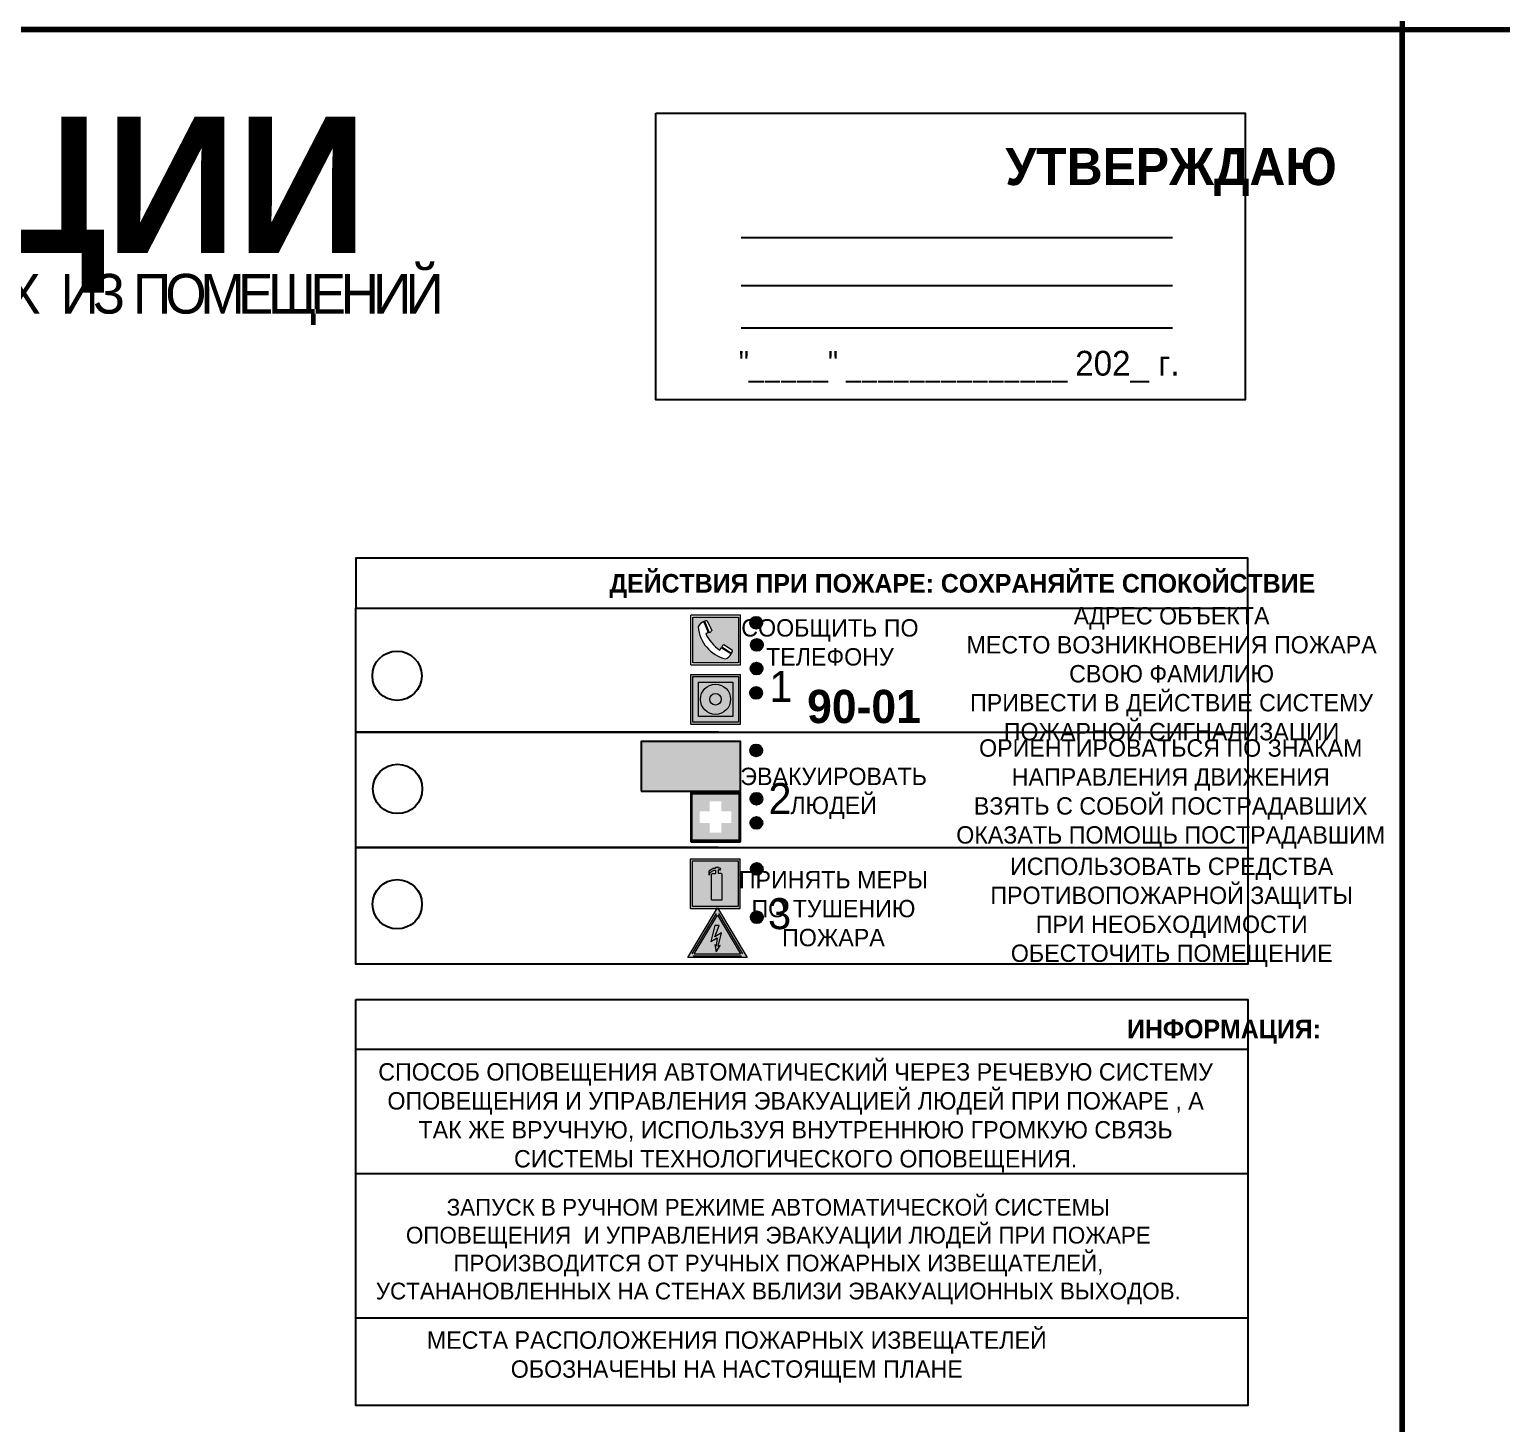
# Model space of a CAD drawing. Header units: millimetres. Extents: x 13810 to 67229, y 12374 to 21950.
# Drawn here: x 31068.1 to 31305.3, y 19652.4 to 19877 of the extents above; entities that cross this region are included whole.
import ezdxf

# ---------------------------------------------------------------- set-up
doc = ezdxf.new("R2010")
doc.units = ezdxf.units.MM
doc.styles.add('обычный', font='arial.ttf')

# ---------------------------------------------------------------- blocks, each defined once
blk = doc.blocks.new('A$C3E6D3DDE')
at = {"lineweight": 5}
h = blk.add_hatch(color=40, dxfattribs=at)
h.paths.add_polyline_path([(24.1, 1.45), (16.46, -11.35), (31.74, -11.35)])
h.paths.add_polyline_path([(24.09, -0.46), (30.03, -10.41), (18.14, -10.41)], flags=16)
h.paths.add_polyline_path([(24.54, -3.08), (23.41, -6.02), (25.13, -5.01), (24.33, -8.5), (24.82, -8.27), (23.79, -9.86), (23.4, -8.04), (23.8, -8.43), (24.04, -6.29), (22.39, -7.25), (23.44, -3.08)], flags=0)
h = blk.add_hatch(color=256, dxfattribs=at)
h.paths.add_polyline_path([(24.37, 0.03, 0.567511), (23.82, 0.03), (17.59, -10.4, 0.582454), (17.86, -10.88), (30.32, -10.88, 0.582149), (30.6, -10.4)])
h.paths.add_polyline_path([(24.09, -0.46), (18.14, -10.41), (30.03, -10.41)], flags=16)
h.paths.add_polyline_path([(24.54, -3.08), (23.41, -6.02), (25.13, -5.01), (24.33, -8.5), (24.82, -8.27), (23.79, -9.86), (23.4, -8.04), (23.8, -8.43), (24.04, -6.29), (22.39, -7.25), (23.44, -3.08)], flags=0)
h = blk.add_hatch(color=40, dxfattribs=at)
h.paths.add_polyline_path([(24.09, -0.46), (18.14, -10.41), (30.03, -10.41)])
h.paths.add_polyline_path([(24.82, -8.27), (23.79, -9.86), (23.4, -8.04), (23.8, -8.43), (24.04, -6.29), (22.39, -7.25), (23.44, -3.08), (24.54, -3.08), (23.41, -6.02), (25.13, -5.01), (24.33, -8.5)], flags=16)
at = {"color": 40, "lineweight": 5}
for p, q in [((16.46, -11.35), (24.1, 1.45)), ((24.1, 1.45), (31.74, -11.35))]:
    blk.add_line(p, q, dxfattribs=at)
at = {"lineweight": 5}
for p, q in [((17.59, -10.4), (23.82, 0.03)), ((24.37, 0.03), (30.6, -10.4)), ((18.14, -10.41), (24.09, -0.46)), ((23.44, -3.08), (22.39, -7.25)), ((23.41, -6.02), (24.54, -3.08)), ((24.54, -3.08), (23.44, -3.08)), ((24.09, -0.46), (30.03, -10.41)), ((22.39, -7.25), (24.04, -6.29)), ((25.13, -5.01), (23.41, -6.02)), ((24.04, -6.29), (23.8, -8.43)), ((24.33, -8.5), (25.13, -5.01)), ((17.86, -10.88), (30.32, -10.88)), ((18.14, -10.41), (30.03, -10.41)), ((23.8, -8.43), (23.4, -8.04)), ((23.4, -8.04), (23.79, -9.86)), ((23.79, -9.86), (24.82, -8.27)), ((24.82, -8.27), (24.33, -8.5))]:
    blk.add_line(p, q, dxfattribs=at)
at = {"color": 50, "lineweight": 5}
blk.add_line((31.74, -11.35), (16.46, -11.35), dxfattribs=at)
blk = doc.blocks.new('A$C456E1F9C')
at = {"lineweight": 5}
h = blk.add_hatch(color=242, dxfattribs=at)
h.paths.add_polyline_path([(0.51, -1.47), (0.51, -13.26), (12.29, -13.26), (12.29, -1.47)])
h.paths.add_polyline_path([(5.42, -4.95, -0.254479), (4.78, -5.4), (3.52, -2.53, -0.209735), (4.23, -2.4)], flags=16)
h.paths.add_polyline_path([(8.53, -8.6), (10.87, -10.17), (10.54, -10.76), (8.03, -9.13, -0.192251)], flags=16)
h.paths.add_polyline_path([(4.61, -5.49, 0.005518), (3.87, -5.72, 0.128647), (7.49, -10.01, 0.00809), (7.83, -9.33), (10.47, -10.97, -0.16736), (8.99, -12.25, -0.327862), (1.95, -3.95, -0.166952), (3.36, -2.62)], flags=16)
at = {"color": 242, "lineweight": 5}
for p, q in [((0, -13.77), (0, -0.97)), ((12.8, -0.97), (0, -0.97)), ((4.61, -5.49), (3.36, -2.62)), ((3.52, -2.53), (4.78, -5.4)), ((4.23, -2.4), (5.42, -4.95)), ((12.8, -13.77), (12.8, -0.97)), ((7.83, -9.33), (10.47, -10.97)), ((8.03, -9.13), (10.54, -10.76)), ((10.81, -10.12), (8.53, -8.6)), ((10.54, -10.76), (10.8, -10.3)), ((10.8, -10.3), (10.81, -10.12)), ((0, -13.77), (12.8, -13.77))]:
    blk.add_line(p, q, dxfattribs=at)
blk.add_lwpolyline([(0.51, -1.47), (12.29, -1.47), (12.29, -13.26), (0.51, -13.26)], close=True, dxfattribs=at)
for centre, radius, start, end in [((4.59, -5.34), 2.99, 114.2845, 152.1974), ((4.02, -3.27), 0.891, 76.3284, 123.7092), ((11.12, -3.31), 9.19, 183.9915, 256.6009), ((14.98, -39.1), 35.17, 107.1487, 108.4135), ((13.86, -0.94), 11.08, 205.5536, 234.8762), ((4.68, -4.59), 0.824, 276.9621, 334.0723), ((-13.31, 0.8), 23.44, 332.5487, 334.4027), ((8.94, -9.5), 0.989, 114.4092, 157.9388), ((7.87, -9.46), 3, 291.9291, 329.9329)]:
    blk.add_arc(centre, radius, start, end, dxfattribs=at)
blk = doc.blocks.new('A$C54414219')
at = {"true_color": 0xffffff}
h = blk.add_hatch(color=7, dxfattribs=at)
h.paths.add_polyline_path([(2.39, -9.45), (2.39, -18.3), (11.23, -18.3), (11.23, -9.45)], flags=0)
h.paths.add_polyline_path([(10.71, -13.87, -1), (2.92, -13.87, -1)], flags=0)
h.paths.add_polyline_path([(8.3, -13.87, -1), (5.33, -13.87, -1)], flags=0)
h.paths.add_polyline_path([(0.41, -7.47), (0.41, -20.27), (13.21, -20.27), (13.21, -7.47)])
h.paths.add_polyline_path([(0.92, -19.77), (12.71, -19.77), (12.71, -7.98), (0.92, -7.98)], flags=16)
h.paths.add_polyline_path([(11.23, -9.45), (11.23, -18.3), (2.39, -18.3), (2.39, -9.45)], flags=0)
at = {"lineweight": 5}
h = blk.add_hatch(color=242, dxfattribs=at)
h.paths.add_polyline_path([(12.71, -7.98), (0.92, -7.98), (0.92, -19.77), (12.71, -19.77)])
h.paths.add_polyline_path([(11.23, -18.3), (2.39, -18.3), (2.39, -9.45), (11.23, -9.45)], flags=16)
h.paths.add_polyline_path([(10.71, -13.87, -1), (2.92, -13.87, -1)], flags=0)
h.paths.add_polyline_path([(8.3, -13.87, -1), (5.33, -13.87, -1)], flags=0)
at = {"true_color": 0xffffff}
h = blk.add_hatch(color=7, dxfattribs=at)
h.paths.add_polyline_path([(2.39, -9.45), (2.39, -18.3), (11.23, -18.3), (11.23, -9.45)])
h.paths.add_polyline_path([(10.71, -13.87, -1), (2.92, -13.87, -1)], flags=16)
h.paths.add_polyline_path([(8.3, -13.87, -1), (5.33, -13.87, -1)], flags=0)
at = {"lineweight": 5}
h = blk.add_hatch(color=242, dxfattribs=at)
h.paths.add_polyline_path([(2.92, -13.87, 1), (10.71, -13.87, 1)])
h.paths.add_polyline_path([(8.3, -13.87, -1), (5.33, -13.87, -1)], flags=16)
at = {"color": 242, "lineweight": 5}
for p, q in [((0.41, -20.27), (0.41, -7.47)), ((0.41, -7.47), (13.21, -7.47)), ((0.41, -7.47), (13.21, -7.47)), ((13.21, -20.27), (13.21, -7.47)), ((0.41, -20.27), (13.21, -20.27))]:
    blk.add_line(p, q, dxfattribs=at)
for points in [[(0.92, -7.98), (12.71, -7.98), (12.71, -19.77), (0.92, -19.77)], [(2.39, -9.45), (11.23, -9.45), (11.23, -18.3), (2.39, -18.3)]]:
    blk.add_lwpolyline(points, close=True, dxfattribs=at)
for radius in [3.89, 1.49]:
    blk.add_circle((6.81, -13.87), radius, dxfattribs=at)
blk = doc.blocks.new('A$C32E8229D')
at = {"true_color": 0xffffff}
blk.add_hatch(color=7, dxfattribs=at).paths.add_polyline_path([(0, 0), (0, -8), (16, -8), (16, 0)])
h = blk.add_hatch(color=126)
h.paths.add_polyline_path([(0.2, -0.2), (15.8, -0.2), (15.8, -7.8), (0.2, -7.8)])
h.paths.add_polyline_path([(13.49, -2.05), (12.08, -2.05), (11.37, -2.63, 0.162397), (11.29, -2.84), (11.29, -3.63), (10.35, -3.63), (10.35, -4.05), (11.68, -4.05), (11.68, -3.48), (12.26, -4.28), (11.29, -5.1), (11.29, -6.78), (11.85, -6.78), (11.85, -5.44), (12.8, -4.64), (12.8, -5.94), (14.46, -5.94), (14.46, -5.39), (13.45, -5.39), (13.45, -3.97), (12.46, -2.59), (13.15, -2.59), (13.69, -3.34), (14.18, -3)], flags=16)
h.paths.add_polyline_path([(10.74, -1.82, 1), (11.8, -1.82, 1)], flags=16)
h.paths.add_polyline_path([(9.39, -3.59), (5.99, -3.59), (6.56, -3.03), (5.91, -3.03), (5.1, -3.83), (5.91, -4.64), (6.56, -4.64), (5.99, -4.09), (9.39, -4.09)], flags=16)
h.paths.add_polyline_path([(4.29, -1.08), (1.72, -1.08), (1.72, -6.6), (4.29, -6.6)], flags=16)
at = {"color": 126}
blk.add_lwpolyline([(16, -8), (0, -8), (0, 0), (16, 0)], close=True, dxfattribs=at)
blk = doc.blocks.new('A$C18900ED3')
h = blk.add_hatch(color=126)
h.paths.add_polyline_path([(-0.18, -0.18), (-7.02, -0.18), (-7.02, -7.02), (-0.18, -7.02)])
h.paths.add_polyline_path([(-5.89, -4.46), (-5.89, -2.77), (-4.46, -2.77), (-4.46, -1.31), (-2.77, -1.31), (-2.77, -2.77), (-1.33, -2.77), (-1.33, -4.46), (-2.77, -4.46), (-2.77, -5.89), (-4.46, -5.89), (-4.46, -4.46)], flags=16)
at = {"color": 126}
for p, q in [((-7.2, 0), (-7.2, -7.2)), ((0, 0), (-7.2, 0)), ((0, -7.2), (0, 0)), ((-7.02, -7.02), (-7.02, -0.18)), ((-7.02, -0.18), (-0.18, -0.18)), ((-0.18, -0.18), (-0.18, -7.02)), ((-7.2, -7.2), (0, -7.2)), ((-0.18, -7.02), (-7.02, -7.02))]:
    blk.add_line(p, q, dxfattribs=at)
blk = doc.blocks.new('A$C3AD82952')
at = {"true_color": 0xf5f5ff}
h = blk.add_hatch(color=7, dxfattribs=at)
h.dxf.hatch_style = 1
h.paths.add_polyline_path([(8.21, 8.73, 0.414214), (7.89, 9.05), (7.22, 9.05), (7.22, 9.92), (7.59, 9.92, 1), (7.57, 10.36), (7.22, 10.36), (7.22, 10.6), (6.43, 10.6), (6.43, 10.36), (6.01, 10.36), (4.74, 9.59), (4.74, 8.69), (4.98, 8.73), (4.98, 9.26), (6.12, 9.91), (6.43, 9.91), (6.43, 9.05), (5.76, 9.05, 0.414214), (5.44, 8.73), (5.44, 2.2), (8.21, 2.2)], flags=0)
h.paths.add_polyline_path([(12.8, 12.8), (0, 12.8), (0, 0), (12.8, 0)])
h.paths.add_polyline_path([(0.51, 12.29), (12.29, 12.29), (12.29, 0.51), (0.51, 0.51)], flags=16)
h.paths.add_polyline_path([(4.74, 9.59), (6.01, 10.36), (6.43, 10.36), (6.43, 10.6), (7.22, 10.6), (7.22, 10.36), (7.59, 10.36, -0.94586), (7.59, 9.92), (7.22, 9.92), (7.22, 9.05), (7.89, 9.05, -0.414214), (8.21, 8.73), (8.21, 2.2), (5.44, 2.2), (5.44, 8.73, -0.414214), (5.76, 9.05), (6.43, 9.05), (6.43, 9.91), (6.12, 9.91), (4.98, 9.26), (4.98, 8.73), (4.74, 8.69)], flags=0)
h = blk.add_hatch(color=242)
h.dxf.hatch_style = 1
h.paths.add_polyline_path([(12.29, 12.29), (0.51, 12.29), (0.51, 0.51), (12.29, 0.51)])
h.paths.add_polyline_path([(4.74, 8.69), (4.74, 9.59), (6.01, 10.36), (6.43, 10.36), (6.43, 10.6), (7.22, 10.6), (7.22, 10.36), (7.59, 10.36, -0.94586), (7.59, 9.92), (7.22, 9.92), (7.22, 9.05), (7.89, 9.05, -0.414214), (8.21, 8.73), (8.21, 2.2), (5.44, 2.2), (5.44, 8.73, -0.414214), (5.76, 9.05), (6.43, 9.05), (6.43, 9.91), (6.12, 9.91), (4.98, 9.26), (4.98, 8.73)], flags=16)
h = blk.add_hatch(color=7, dxfattribs=at)
h.dxf.hatch_style = 1
h.paths.add_polyline_path([(8.21, 8.73, 0.414214), (7.89, 9.05), (7.22, 9.05), (7.22, 9.92), (7.59, 9.92, 1), (7.57, 10.36), (7.22, 10.36), (7.22, 10.6), (6.43, 10.6), (6.43, 10.36), (6.01, 10.36), (4.74, 9.59), (4.74, 8.69), (4.98, 8.73), (4.98, 9.26), (6.12, 9.91), (6.43, 9.91), (6.43, 9.05), (5.76, 9.05, 0.414214), (5.44, 8.73), (5.44, 2.2), (8.21, 2.2)])
at = {"color": 242, "lineweight": 5}
for p, q in [((0, 0), (0, 12.8)), ((0, 12.8), (12.8, 12.8)), ((12.8, 0), (12.8, 12.8)), ((6.01, 10.36), (4.74, 9.59)), ((4.74, 9.59), (4.74, 8.69)), ((4.74, 8.69), (4.98, 8.73)), ((4.98, 9.26), (6.12, 9.91)), ((4.98, 8.73), (4.98, 9.26)), ((5.44, 2.2), (5.44, 8.73)), ((5.76, 9.05), (6.43, 9.05)), ((6.01, 10.36), (6.43, 10.36)), ((6.12, 9.91), (6.43, 9.91)), ((7.22, 10.6), (6.43, 10.6)), ((6.43, 10.6), (6.43, 10.36)), ((6.43, 9.91), (6.43, 9.05)), ((7.22, 10.36), (7.22, 10.6)), ((7.59, 10.36), (7.22, 10.36)), ((7.22, 9.05), (7.22, 9.92)), ((7.59, 9.92), (7.22, 9.92)), ((7.89, 9.05), (7.22, 9.05)), ((8.21, 2.2), (8.21, 8.73)), ((0, 0), (12.8, 0)), ((5.44, 2.2), (8.21, 2.2))]:
    blk.add_line(p, q, dxfattribs=at)
blk.add_lwpolyline([(0.51, 12.29), (12.29, 12.29), (12.29, 0.51), (0.51, 0.51)], close=True, dxfattribs=at)
for centre, radius, start, end in [((5.76, 8.73), 0.32, 90, 180), ((7.58, 10.14), 0.223, 273.1875, 86.8125), ((7.89, 8.73), 0.32, 0, 90)]:
    blk.add_arc(centre, radius, start, end, dxfattribs=at)

msp = doc.modelspace()

# ---------------------------------------------------------------- hatches: boundary and pattern name
at = {"lineweight": 0}
h = msp.add_hatch(color=256, dxfattribs=at)
h.dxf.hatch_style = 1
h.paths.add_polyline_path([(31184.23, 19781.43, 1), (31186.16, 19781.43, 1)])
h = msp.add_hatch(color=256, dxfattribs=at)
h.dxf.hatch_style = 1
h.paths.add_polyline_path([(31184.33, 19777.85, 1), (31186.26, 19777.85, 1)])
h = msp.add_hatch(color=256, dxfattribs=at)
h.dxf.hatch_style = 1
h.paths.add_polyline_path([(31184.29, 19774.04, 1), (31186.23, 19774.04, 1)])
h = msp.add_hatch(color=256, dxfattribs=at)
h.dxf.hatch_style = 1
h.paths.add_polyline_path([(31184.21, 19770.11, 1), (31186.14, 19770.11, 1)])
h = msp.add_hatch(color=256, dxfattribs=at)
h.dxf.hatch_style = 1
h.paths.add_polyline_path([(31184.22, 19760.84, 1), (31186.15, 19760.84, 1)])
h = msp.add_hatch(color=256, dxfattribs=at)
h.dxf.hatch_style = 1
h.paths.add_polyline_path([(31184.26, 19753.06, 1), (31186.2, 19753.06, 1)])
h = msp.add_hatch(color=256, dxfattribs=at)
h.dxf.hatch_style = 1
h.paths.add_polyline_path([(31184.26, 19749.16, 1), (31186.19, 19749.16, 1)])
h = msp.add_hatch(color=256, dxfattribs=at)
h.dxf.hatch_style = 1
h.paths.add_polyline_path([(31184.31, 19741.74, 1), (31186.25, 19741.74, 1)])
h = msp.add_hatch(color=256, dxfattribs=at)
h.dxf.hatch_style = 1
h.paths.add_polyline_path([(31184.32, 19733.97, 1), (31186.25, 19733.97, 1)])

# ---------------------------------------------------------------- linework, layer by layer
at = {"color": 2, "lineweight": 100}
for points in [[(30689.29, 20272.03), (31289.29, 20272.03), (31289.29, 19877.03), (30689.29, 19877.03)], [(30689.29, 19877.03), (31289.29, 19877.03), (31289.29, 19482.03), (30689.29, 19482.03)], [(31289.29, 19877.03), (31889.29, 19877.03), (31889.29, 19482.03), (31289.29, 19482.03)]]:
    msp.add_lwpolyline(points, close=True, dxfattribs=at)
for points in [[(31169.01, 19863.54), (31264.01, 19863.54), (31264.01, 19817.34), (31169.01, 19817.34)], [(31120.68, 19783.79), (31264.45, 19783.79), (31264.45, 19791.84), (31120.68, 19791.84)], [(31120.68, 19783.79), (31264.45, 19783.79), (31264.45, 19726.39), (31120.68, 19726.39)]]:
    msp.add_lwpolyline(points, close=True)
for points in [[(31182.76, 19843.5), (31252.29, 19843.5)], [(31182.76, 19835.74), (31252.29, 19835.74)], [(31182.76, 19828.95), (31252.29, 19828.95)], [(31179.1, 19763.79), (31120.68, 19763.79), (31264.45, 19763.79)], [(31179.1, 19745.22), (31120.68, 19745.22), (31264.45, 19745.22)]]:
    msp.add_lwpolyline(points)
at = {"color": 0}
msp.add_lwpolyline([(31120.68, 19720.73), (31264.45, 19720.73), (31264.45, 19655.28), (31120.68, 19655.28)], close=True, dxfattribs=at)
for points in [[(31120.68, 19712.68), (31264.45, 19712.68)], [(31120.68, 19692.68), (31264.45, 19692.68)], [(31120.68, 19669.43), (31264.45, 19669.43)]]:
    msp.add_lwpolyline(points, dxfattribs=at)
for centre, radius in [((31185.19, 19781.43), 0.966), ((31185.3, 19777.85), 0.966), ((31127.31, 19772.87), 3.98), ((31185.26, 19774.04), 0.966), ((31185.18, 19770.11), 0.966), ((31185.19, 19760.84), 0.966), ((31127.4, 19754.64), 3.98), ((31185.23, 19753.06), 0.966), ((31185.22, 19749.16), 0.966), ((31185.28, 19741.74), 0.966), ((31127.34, 19736.06), 3.98), ((31185.29, 19733.97), 0.966)]:
    msp.add_circle(centre, radius)

# ---------------------------------------------------------------- block references
for name, p, xscale, yscale, zscale in [('A$C456E1F9C', (31174.64, 19783.25), 0.625, 0.625, 0.625), ('A$C54414219', (31174.38, 19777.76), 0.625, 0.625, 0.625), ('A$C18900ED3', (31182.64, 19754.12), 1.111111111007631, 1.111111111007631, 1.111111111007631), ('A$C3AD82952', (31174.59, 19735.38), 0.625, 0.625, 0.625), ('A$C3E6D3DDE', (31163.88, 19734.57), 0.625, 0.625, 0.625)]:
    msp.add_blockref(name, p, dxfattribs=dict(xscale=xscale, yscale=yscale, zscale=zscale))
at = {"xscale": -1}
msp.add_blockref('A$C32E8229D', (31182.64, 19762.26), dxfattribs=at)

# ---------------------------------------------------------------- texts
at = {"lineweight": 0, "style": 'обычный'}
for s, insert, char_height, width, attachment_point in [('{\\fProxima Nova Rg|b1|i0|c204|p2;ПЛАН ЭВАКУАЦИИ}', (30845.42, 19862.98), 22, 493.8901, 1), ('\\pi-18,l18,t18;{\\fProxima Nova Rg|b1|i0|c204|p2;УТВЕРЖДАЮ\\H1.1997x; }', (31252.05, 19854.08), 6, 126.6484, 5), ('{\\fArial Narrow|b0|i0|c204|p34;"_____" ______________ \\fProxima Nova Rg|b0|i0|c204|p2;202_ г. }', (31217.91, 19822.66), 4, 78.6503, 5), ('{\\fProxima Nova Rg|b1|i0|c204|p2;ДЕЙСТВИЯ ПРИ ПОЖАРЕ: СОХРАНЯЙТЕ СПОКОЙСТВИЕ\\H1.6644x; }', (31218.4, 19787.34), 3, 175.1736, 5), ('\\pi-8.4,l8.4,t8.4;{\\fProxima Nova Rg|b0|i0|c204|p2;АДРЕС ОБЪЕКТА\\PМЕСТО ВОЗНИКНОВЕНИЯ ПОЖАРА \\PСВОЮ ФАМИЛИЮ\\PПРИВЕСТИ В ДЕЙСТВИЕ СИСТЕМУ \\PПОЖАРНОЙ СИГНАЛИЗАЦИИ}', (31252.14, 19772.8), 2.8, 126.6484, 5), ('{\\fProxima Nova Rg|b0|i0|c204|p2;СООБЩИТЬ ПО \\PТЕЛЕФОНУ}', (31197.07, 19778.24), 2.8, 126.6484, 5), ('{\\fProxima Nova Rg|b0|i0|c204|p2;1\\H1.1667x; }', (31189.17, 19771.17), 5, 126.6484, 5), ('{\\fProxima Nova Rg|b1|i0|c204|p2;\\H1.0714x;90-01\\fProxima Nova Rg|b0|i0|c204|p2;\\H0.93331x; \\H1.3449x; }', (31202.56, 19767.89), 5, 126.6484, 5), ('\\pi-8.4,l8.4,t8.4;{\\fProxima Nova Rg|b0|i0|c204|p2;ОРИЕНТИРОВАТЬСЯ ПО ЗНАКАМ \\PНАПРАВЛЕНИЯ ДВИЖЕНИЯ\\PВЗЯТЬ С СОБОЙ ПОСТРАДАВШИХ\\PОКАЗАТЬ ПОМОЩЬ ПОСТРАДАВШИМ}', (31252, 19753.83), 2.8, 126.6484, 5), ('{\\fProxima Nova Rg|b0|i0|c204|p2;ЭВАКУИРОВАТЬ \\PЛЮДЕЙ}', (31197.67, 19753.92), 2.8, 126.6484, 5), ('{\\fProxima Nova Rg|b0|i0|c204|p2;2\\H1.1967x; }', (31189.02, 19753.09), 5, 126.6484, 5), ('\\pi-8.4,l8.4,t8.4;{\\fProxima Nova Rg|b0|i0|c204|p2;ИСПОЛЬЗОВАТЬ СРЕДСТВА \\PПРОТИВОПОЖАРНОЙ ЗАЩИТЫ \\PПРИ НЕОБХОДИМОСТИ \\PОБЕСТОЧИТЬ ПОМЕЩЕНИЕ}', (31252.16, 19734.76), 2.8, 126.6484, 5), ('{\\fProxima Nova Rg|b0|i0|c204|p2;ПРИНЯТЬ МЕРЫ \\PПО ТУШЕНИЮ \\PПОЖАРА}', (31197.64, 19735.34), 2.8, 126.6484, 5), ('{\\fProxima Nova Rg|b0|i0|c204|p2;3\\H1.1967x; }', (31188.96, 19734.51), 5, 126.6484, 5), ('{\\fProxima Nova Rg|b1|i0|c204|p2;ИНФОРМАЦИЯ:\\H1.1997x; }', (31260.59, 19715.53), 3, 175.1736, 5), ('{\\fProxima Nova Rg|b0|i0|c204|p2;СПОСОБ ОПОВЕЩЕНИЯ АВТОМАТИЧЕСКИЙ ЧЕРЕЗ РЕЧЕВУЮ СИСТЕМУ ОПОВЕЩЕНИЯ И УПРАВЛЕНИЯ ЭВАКУАЦИЕЙ ЛЮДЕЙ ПРИ ПОЖАРЕ , А ТАК ЖЕ ВРУЧНУЮ, ИСПОЛЬЗУЯ ВНУТРЕННЮЮ ГРОМКУЮ СВЯЗЬ СИСТЕМЫ ТЕХНОЛОГИЧЕСКОГО ОПОВЕЩЕНИЯ.}', (31191.54, 19701.64), 2.8, 137.0334, 5), ('{\\fProxima Nova Rg|b0|i0|c204|p2;\\P\\pt8.1;ЗАПУСК В РУЧНОМ РЕЖИМЕ АВТОМАТИЧЕСКОЙ СИСТЕМЫ ОПОВЕЩЕНИЯ  И УПРАВЛЕНИЯ ЭВАКУАЦИИ ЛЮДЕЙ ПРИ ПОЖАРЕ ПРОИЗВОДИТСЯ ОТ РУЧНЫХ ПОЖАРНЫХ ИЗВЕЩАТЕЛЕЙ, УСТАНАНОВЛЕННЫХ НА СТЕНАХ ВБЛИЗИ ЭВАКУАЦИОННЫХ ВЫХОДОВ. }', (31188.76, 19682.34), 2.7, 131.4512, 5), ('\\pt8.4;{\\fProxima Nova Rg|b0|i0|c204|p2;\\PМЕСТА РАСПОЛОЖЕНИЯ ПОЖАРНЫХ ИЗВЕЩАТЕЛЕЙ ОБОЗНАЧЕНЫ НА НАСТОЯЩЕМ ПЛАНЕ}', (31182.06, 19665.42), 2.8, 118.5618, 5)]:
    msp.add_mtext(s, dxfattribs=dict(at, insert=insert, char_height=char_height, width=width, attachment_point=attachment_point))
at = {"color": 0, "lineweight": 0, "insert": (30996.44, 19832.24), "char_height": 8, "width": 449.2158, "attachment_point": 5, "style": 'обычный'}
msp.add_mtext('{\\fArial Black|b1|i0|c204|p34;\\H2x;\\T0.85;  \\fArial Narrow|b0|i0|c204|p34;\\H0.8x;\\W0.9;\\P\\fProxima Nova Rg|b0|i0|c204|p2;\\H0.5x;\\W1;\\C256;ПРИ ПОЖАРЕ  ИЛИ ДРУГИХ ЧРЕЗВЫЧАЙНЫХ СИТУАЦИЯХ  ИЗ ПОМЕЩЕНИЙ \\fProxima Nova Rg|b1|i0|c204|p2;\\H1.25x;\\PЦМТО: СКЛАД №10\\PВОРОТА №3}', dxfattribs=at)

doc.saveas('drawing.dxf')
